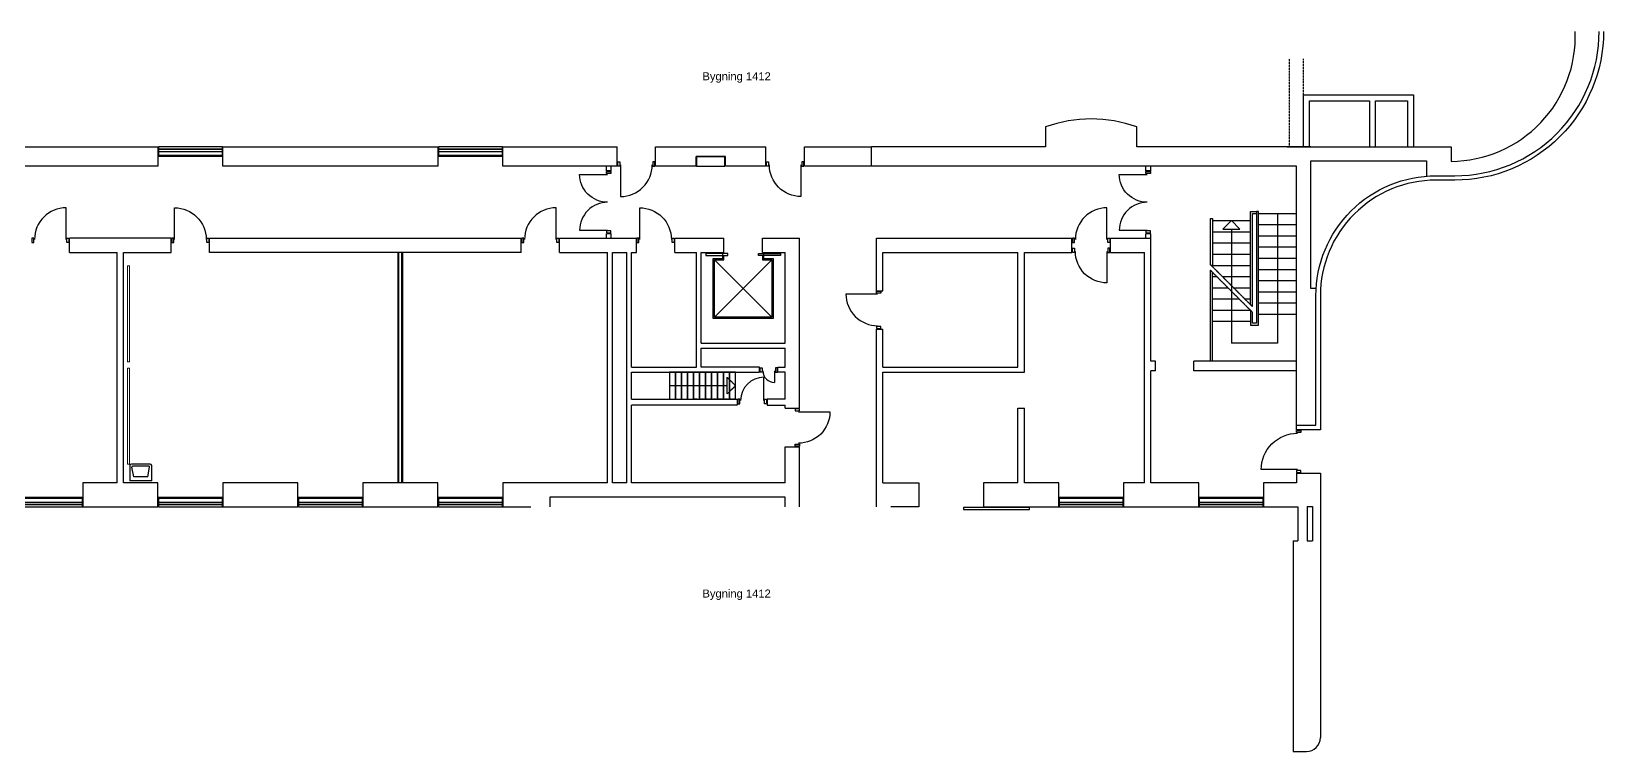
# Model space of a CAD drawing. Header units: millimetres. Extents: x -139115562 to -138989697, y 257880777 to 257898787.
# Drawn here: x -139029000 to -138989697, y 257880777 to 257898787 of the extents above; entities that cross this region are included whole.
import ezdxf

# ---------------------------------------------------------------- set-up
doc = ezdxf.new("R2010")
doc.units = ezdxf.units.MM
doc.header["$LTSCALE"] = 0.5
doc.linetypes.add('DASHEDX2', pattern=[1.5, 1, -0.5])
doc.linetypes.add('HIDDEN', pattern=[9.525, 6.35, -3.175])
for name, color, linetype in [('A10--T', 1, 'Continuous'), ('A12----', 7, 'Continuous'), ('A21----', 3, 'Continuous'), ('A22--U-', 1, 'Continuous'), ('A24----', 1, 'Continuous'), ('A312---', 2, 'Continuous'), ('A314---', 8, 'Continuous'), ('A314-S-', 8, 'Continuous'), ('A321---', 1, 'Continuous'), ('A525---', 11, 'Continuous'), ('A66----', 161, 'Continuous'), ('A89--Y-', 12, 'Continuous')]:
    doc.layers.add(name, color=color, linetype=linetype)
doc.layers.add('A79-Y--', color=152, linetype='Continuous', lineweight=5)
doc.styles.add('ARIAL', font='arial.ttf')

# ---------------------------------------------------------------- blocks, each defined once
blk = doc.blocks.new('V162')
for p, q in [((1610, 110), (10, 110)), ((1610, 50), (10, 50))]:
    blk.add_line(p, q)
blk.add_lwpolyline([(1610, 0), (1610, 230), (10, 230), (10, 0)], close=True)
blk = doc.blocks.new('D96V')
for points in [[(15, 110), (65, 110), (65, 0), (15, 0)], [(945, 0), (945, 110), (895, 110), (895, 0)]]:
    blk.add_lwpolyline(points, close=True)
blk.add_lwpolyline([(85, 30), (85, -760, 0.414214), (875, 30)], format="xyb")
blk = doc.blocks.new('D96H')
for points in [[(-945, 110), (-895, 110), (-895, 0), (-945, 0)], [(-15, 0), (-15, 110), (-65, 110), (-65, 0)]]:
    blk.add_lwpolyline(points, close=True)
blk.add_lwpolyline([(-85, 30), (-85, -760, -0.414214), (-875, 30)], format="xyb")
blk = doc.blocks.new('HV')
for p, q in [((-275, -50), (-275, -430)), ((-275, -50), (275, -50)), ((-175, -150), (-221, -396)), ((-175, -150), (175, -150)), ((175, -150), (221, -396)), ((275, -430), (275, -50)), ((-235, -470), (235, -470)), ((-201, -420), (201, -420))]:
    blk.add_line(p, q)
for centre, radius, start, end in [((-235, -430), 40, 180, 270), ((-201, -400), 20, 169.5085, 270), ((201, -400), 20, 270, 10.4915), ((235, -430), 40, 270, 0)]:
    blk.add_arc(centre, radius, start, end)
blk = doc.blocks.new('D109H')
for points in [[(-1070, 110), (-1020, 110), (-1020, 0), (-1070, 0)], [(-20, 110), (-70, 110), (-70, 0), (-20, 0)]]:
    blk.add_lwpolyline(points, close=True)
blk.add_lwpolyline([(-90, 30), (-90, -880, -0.414214), (-1000, 30)], format="xyb")
blk = doc.blocks.new('PIL')
for p, q in [((0, 0), (-212, -212)), ((0, 0), (212, -212)), ((-212, -212), (212, -212))]:
    blk.add_line(p, q)
blk = doc.blocks.new('V162A3')
for p, q in [((1620, 205), (0, 205)), ((1620, 55), (0, 55))]:
    blk.add_line(p, q)
blk = doc.blocks.new('DD157')
for points in [[(15, 110), (65, 110), (65, 0), (15, 0)], [(1550, 0), (1550, 110), (1500, 110), (1500, 0)]]:
    blk.add_lwpolyline(points, close=True)
for points in [[(782.5, 30, -0.4142136), (85, -667.5), (85, 30)], [(782.5, 30, 0.4142136), (1480, -667.5), (1480, 30)]]:
    blk.add_lwpolyline(points, format="xyb")
blk = doc.blocks.new('Tavle - AU - tavle H 1120-137795-Etage 0 - fremtidige forhold')
at = {"layer": 'A79-Y--'}
for p, q in [((-1200, 50), (1200, 50)), ((-1200, 50), (-1200, 0)), ((1200, 0), (-1200, 0)), ((1200, 0), (1200, 50))]:
    blk.add_line(p, q, dxfattribs=at)
blk = doc.blocks.new('Tavle - AU - tavle H 1120-136971-Etage 0 - fremtidige forhold')
at = {"layer": 'A79-Y--'}
for p, q in [((-1200, 0), (1200, 0)), ((-1200, 0), (-1200, -50)), ((1200, -50), (1200, 0)), ((1200, -50), (-1200, -50))]:
    blk.add_line(p, q, dxfattribs=at)

msp = doc.modelspace()

# ---------------------------------------------------------------- linework, layer by layer
at = {"layer": 'A12----', "color": 15, "linetype": 'DASHEDX2'}
for p, q in [((-138997547, 257895897), (-138997547, 257898105)), ((-138997197, 257897197), (-138997197, 257898105))]:
    msp.add_line(p, q, dxfattribs=at)
at = {"layer": 'A21----'}
for p, q in [((-139003647, 257896397), (-139003647, 257895897)), ((-139001367, 257895897), (-139001367, 257896397)), ((-139017217, 257895897), (-139014357, 257895897)), ((-139017217, 257895417), (-139017217, 257895897)), ((-139014357, 257895417), (-139014357, 257895897)), ((-139013397, 257895897), (-139010637, 257895897)), ((-139013397, 257895417), (-139013397, 257895897)), ((-139011652, 257895657), (-139012382, 257895657)), ((-139012382, 257895417), (-139012382, 257895657)), ((-139011652, 257895417), (-139011652, 257895657)), ((-139010637, 257895417), (-139010637, 257895897)), ((-139009677, 257895897), (-139007997, 257895897)), ((-139009677, 257895417), (-139009677, 257895897)), ((-139003647, 257895897), (-139007997, 257895897)), ((-139007997, 257895417), (-139007997, 257895897)), ((-138997017, 257895897), (-139001367, 257895897)), ((-138997607, 257895897), (-138993507, 257895897)), ((-138997017, 257895547), (-138994127, 257895547)), ((-138997017, 257892357), (-138997017, 257895547)), ((-138994127, 257895547), (-138994127, 257895177)), ((-138993507, 257895897), (-138993507, 257895537)), ((-139014357, 257895417), (-139017217, 257895417)), ((-139017217, 257895417), (-139017217, 257895417)), ((-139012382, 257895417), (-139013397, 257895417)), ((-139010637, 257895417), (-139011652, 257895417)), ((-139007997, 257895417), (-139009677, 257895417)), ((-138997377, 257895417), (-139007997, 257895417)), ((-138997377, 257888937), (-138997377, 257895417)), ((-138996882, 257892357), (-138997017, 257892357)), ((-138997377, 257887737), (-138997377, 257887497)), ((-138997377, 257887737), (-138996777, 257887737)), ((-138996777, 257887737), (-138996777, 257881127)), ((-138996777, 257887737), (-138996777, 257886897)), ((-139026857, 257887497), (-139027717, 257887497)), ((-139027717, 257887497), (-139027717, 257887497)), ((-139027717, 257887497), (-139027717, 257886897)), ((-139025837, 257887497), (-139026697, 257887497)), ((-139025837, 257886897), (-139025837, 257887497)), ((-139014597, 257887497), (-139017217, 257887497)), ((-139017217, 257887497), (-139017217, 257887497)), ((-139017217, 257887497), (-139017217, 257886897)), ((-139014117, 257887497), (-139014477, 257887497)), ((-139010157, 257887497), (-139013997, 257887497)), ((-139007717, 257887497), (-139006817, 257887497)), ((-139006817, 257887497), (-139006817, 257887497)), ((-139006817, 257887497), (-139006817, 257886897)), ((-139004337, 257887497), (-139005197, 257887497)), ((-139005197, 257887497), (-139005197, 257887497)), ((-139005197, 257887497), (-139005197, 257886897)), ((-139003317, 257887497), (-139004177, 257887497)), ((-139003317, 257886897), (-139003317, 257887497)), ((-139001177, 257887497), (-139001697, 257887497)), ((-139001697, 257887497), (-139001697, 257887497)), ((-139001697, 257887497), (-139001697, 257886897)), ((-138999817, 257887497), (-139001017, 257887497)), ((-138999817, 257886897), (-138999817, 257887497)), ((-138998197, 257887497), (-138998197, 257887497)), ((-138997377, 257887497), (-138998197, 257887497)), ((-138998197, 257887497), (-138998197, 257886897)), ((-139027717, 257886897), (-139025837, 257886897)), ((-139017217, 257886897), (-139016517, 257886897)), ((-139016037, 257887137), (-139016037, 257886897)), ((-139010157, 257887137), (-139016037, 257887137)), ((-139010157, 257886897), (-139010157, 257887137)), ((-139006817, 257886897), (-139007517, 257886897)), ((-139005197, 257886897), (-139003317, 257886897)), ((-139001697, 257886897), (-138999817, 257886897)), ((-138998197, 257886897), (-138997337, 257886897)), ((-138997337, 257886897), (-138997337, 257886047)), ((-138997107, 257886907), (-138997107, 257886047)), ((-138997107, 257886907), (-138996977, 257886907)), ((-138996977, 257886907), (-138996977, 257886047)), ((-138997457, 257886047), (-138997457, 257880777)), ((-138997457, 257886047), (-138997337, 257886047)), ((-138997107, 257886047), (-138996977, 257886047)), ((-138997457, 257880777), (-138997127, 257880777))]:
    msp.add_line(p, q, dxfattribs=at)
msp.add_lwpolyline([(-138989697, 257898787, -0.414214), (-138993417, 257895067), (-138993887, 257895067, 0.414214), (-138996777, 257892177), (-138996777, 257888827), (-138997377, 257888827), (-138997377, 257888937), (-138996887, 257888937), (-138996887, 257892177, -0.414214), (-138993887, 257895177), (-138993417, 257895177, 0.414214), (-138989807, 257898787)], format="xyb", dxfattribs=at)
for points in [[(-138997197, 257895897), (-138997197, 257897197), (-138994447, 257897197), (-138994447, 257895897)], [(-138997047, 257895897), (-138997047, 257897047), (-138995547, 257897047), (-138995547, 257895897)], [(-138995397, 257895897), (-138995397, 257897047), (-138994597, 257897047), (-138994597, 257895897)]]:
    msp.add_lwpolyline(points, dxfattribs=at)
for points in [[(-139031217, 257895417), (-139031217, 257895897), (-139025837, 257895897), (-139025837, 257895417), (-139031217, 257895417)], [(-139024217, 257895417), (-139024217, 257895897), (-139018837, 257895897), (-139018837, 257895417), (-139024217, 257895417)], [(-139024217, 257887497), (-139024217, 257886897), (-139022337, 257886897), (-139022337, 257887497), (-139024217, 257887497)], [(-139020717, 257887497), (-139020717, 257886897), (-139018837, 257886897), (-139018837, 257887497), (-139020717, 257887497)]]:
    msp.add_lwpolyline(points, close=True, dxfattribs=at)
for centre, radius, start, end in [((-138993530, 257898662), 3125, 270.411, 2.2954), ((-139002507, 257893248), 3349, 70.0987, 109.9013), ((-138997127, 257881127), 350, 270, 0)]:
    msp.add_arc(centre, radius, start, end, dxfattribs=at)
at = {"layer": 'A22--U-'}
for p, q in [((-139014627, 257895297), (-139014627, 257895417)), ((-139014507, 257895297), (-139014507, 257895417)), ((-139001137, 257895297), (-139001137, 257895417)), ((-139001017, 257895297), (-139001017, 257895417)), ((-139028047, 257893257), (-139028047, 257893617)), ((-139025507, 257893617), (-139028047, 257893617)), ((-139025507, 257893257), (-139025507, 257893617)), ((-139024547, 257893257), (-139024547, 257893617)), ((-139024547, 257893617), (-139016758, 257893617)), ((-139016758, 257893257), (-139016758, 257893617)), ((-139015798, 257893257), (-139015798, 257893617)), ((-139015798, 257893617), (-139013877, 257893617)), ((-139014507, 257893727), (-139014627, 257893727)), ((-139014627, 257893617), (-139014627, 257893727)), ((-139014507, 257893617), (-139014507, 257893727)), ((-139013877, 257893257), (-139013877, 257893617)), ((-139012917, 257893617), (-139011687, 257893617)), ((-139012917, 257893257), (-139012917, 257893617)), ((-139011687, 257893257), (-139011687, 257893617)), ((-139010727, 257893617), (-139009797, 257893617)), ((-139010727, 257893257), (-139010727, 257893617)), ((-139009797, 257889362), (-139009797, 257893617)), ((-139007877, 257892302), (-139007877, 257893617)), ((-139007877, 257893617), (-139002987, 257893617)), ((-139002987, 257893257), (-139002987, 257893617)), ((-139002027, 257893617), (-139001017, 257893617)), ((-139002027, 257893257), (-139002027, 257893617)), ((-139001017, 257893727), (-139001137, 257893727)), ((-139001137, 257893617), (-139001137, 257893727)), ((-139001017, 257893617), (-139001017, 257893727)), ((-139001017, 257890537), (-139001017, 257893617)), ((-139028047, 257893257), (-139026857, 257893257)), ((-139026857, 257887497), (-139026857, 257893257)), ((-139026697, 257893257), (-139025507, 257893257)), ((-139026697, 257887497), (-139026697, 257893257)), ((-139016758, 257893257), (-139024547, 257893257)), ((-139015798, 257893257), (-139014597, 257893257)), ((-139014597, 257887497), (-139014597, 257893257)), ((-139014477, 257893257), (-139014117, 257893257)), ((-139014477, 257887497), (-139014477, 257893257)), ((-139014117, 257887497), (-139014117, 257893257)), ((-139013997, 257890387), (-139013997, 257893257)), ((-139013997, 257893257), (-139013877, 257893257)), ((-139012917, 257893257), (-139012377, 257893257)), ((-139012377, 257890387), (-139012377, 257893257)), ((-139012257, 257893257), (-139011687, 257893257)), ((-139012257, 257890987), (-139012257, 257893257)), ((-139010727, 257893257), (-139010157, 257893257)), ((-139010157, 257890987), (-139010157, 257893257)), ((-139007717, 257892302), (-139007717, 257893257)), ((-139007717, 257893257), (-139004337, 257893257)), ((-139004337, 257890387), (-139004337, 257893257)), ((-139004177, 257890267), (-139004177, 257893257)), ((-139004177, 257893257), (-139002987, 257893257)), ((-139002027, 257893257), (-139001177, 257893257)), ((-139001177, 257887497), (-139001177, 257893257)), ((-139007877, 257892302), (-139007717, 257892302)), ((-139007877, 257891342), (-139007717, 257891342)), ((-139007877, 257886897), (-139007877, 257891342)), ((-139007717, 257890387), (-139007717, 257891342)), ((-139012257, 257890987), (-139010157, 257890987)), ((-139012257, 257890867), (-139010157, 257890867)), ((-139010157, 257890387), (-139010157, 257890867)), ((-139000897, 257890537), (-139001017, 257890537)), ((-139000897, 257890297), (-139000897, 257890537)), ((-138999937, 257890297), (-138999937, 257890537)), ((-138997377, 257890537), (-138999937, 257890537)), ((-139013997, 257890387), (-139012377, 257890387)), ((-139013997, 257889587), (-139013997, 257890267)), ((-139010157, 257889587), (-139010157, 257890267)), ((-139007717, 257890387), (-139004337, 257890387)), ((-139007717, 257890267), (-139004177, 257890267)), ((-139007717, 257887497), (-139007717, 257890267)), ((-139000897, 257890297), (-139001017, 257890297)), ((-139001017, 257887497), (-139001017, 257890297)), ((-138997377, 257890297), (-138999937, 257890297)), ((-139013997, 257887497), (-139013997, 257889437)), ((-139010157, 257889362), (-139010157, 257889437)), ((-139010157, 257889362), (-139009797, 257889362)), ((-139004337, 257889367), (-139004177, 257889367)), ((-139004337, 257887497), (-139004337, 257889367)), ((-139004177, 257887497), (-139004177, 257889367)), ((-139010157, 257888402), (-139009797, 257888402)), ((-139010157, 257887497), (-139010157, 257888402)), ((-139009797, 257886897), (-139009797, 257888402))]:
    msp.add_line(p, q, dxfattribs=at)
at = {"layer": 'A22--U-', "lineweight": 25}
for p, q in [((-139019837, 257893257), (-139019837, 257887497)), ((-139019813, 257887497), (-139019813, 257893257)), ((-139019741, 257887497), (-139019741, 257893257)), ((-139019717, 257887497), (-139019717, 257893257))]:
    msp.add_line(p, q, dxfattribs=at)
at = {"layer": 'A22--U-'}
for points in [[(-139014507, 257895297), (-139014627, 257895297)], [(-139001017, 257895297), (-139001137, 257895297)], [(-139013997, 257890267), (-139010797, 257890267), (-139010797, 257890387), (-139012257, 257890387), (-139012257, 257890867)], [(-139010157, 257890267), (-139010337, 257890267), (-139010337, 257890387), (-139010157, 257890387)], [(-139013997, 257889587), (-139011357, 257889587), (-139011357, 257889437), (-139013997, 257889437)], [(-139010157, 257889587), (-139010607, 257889587), (-139010607, 257889437), (-139010157, 257889437)]]:
    msp.add_lwpolyline(points, dxfattribs=at)
at = {"layer": 'A24----', "linetype": 'HIDDEN'}
for p, q in [((-138999477, 257894057), (-138998527, 257894057)), ((-138998477, 257894237), (-138998377, 257894237)), ((-138998477, 257891908), (-138998477, 257894237)), ((-138999477, 257893777), (-138998527, 257893777)), ((-138999477, 257893497), (-138998527, 257893497)), ((-138999477, 257893217), (-138998527, 257893217)), ((-138998477, 257891908), (-138999527, 257892958)), ((-138998477, 257891767), (-138999527, 257892817)), ((-138999477, 257892937), (-138998527, 257892937)), ((-138999226, 257892657), (-138998527, 257892657)), ((-138998946, 257892377), (-138998527, 257892377)), ((-138998666, 257892097), (-138998527, 257892097)), ((-139011398, 257889587), (-139012283, 257889587))]:
    msp.add_line(p, q, dxfattribs=at)
at = {"layer": 'A24----'}
for p, q in [((-138998327, 257894237), (-138997377, 257894237)), ((-138997852, 257894237), (-138997852, 257890987)), ((-138999002, 257893845), (-138999002, 257890987)), ((-138998327, 257893957), (-138997377, 257893957)), ((-138998327, 257893677), (-138997377, 257893677)), ((-138998327, 257893397), (-138997377, 257893397)), ((-138999527, 257890537), (-138999527, 257892817)), ((-138998327, 257893117), (-138997377, 257893117)), ((-138998327, 257892837), (-138997377, 257892837)), ((-138999477, 257890537), (-138999477, 257892767)), ((-138999477, 257892657), (-138999367, 257892657)), ((-138998327, 257892557), (-138997377, 257892557)), ((-138999477, 257892377), (-138999087, 257892377)), ((-138999477, 257892097), (-138998807, 257892097)), ((-138998327, 257892277), (-138997377, 257892277)), ((-138999477, 257891817), (-138998527, 257891817)), ((-138998327, 257891997), (-138997377, 257891997)), ((-138998327, 257891717), (-138997377, 257891717)), ((-138999477, 257891537), (-138998527, 257891537)), ((-138997852, 257890987), (-138999002, 257890987)), ((-139011554, 257890267), (-139012448, 257890267)), ((-139011848, 257890267), (-139011848, 257889587)), ((-139011398, 257890267), (-139011483, 257890267)), ((-139011610, 257889927), (-139013048, 257889927)), ((-139012354, 257889587), (-139012448, 257889587)), ((-139011754, 257889587), (-139011848, 257889587))]:
    msp.add_line(p, q, dxfattribs=at)
at = {"layer": 'A24----', "linetype": 'HIDDEN'}
for points in [[(-138999527, 257892958), (-138999527, 257894107), (-138999477, 257894107), (-138999477, 257892908)], [(-138998527, 257891958), (-138998527, 257894287), (-138998377, 257894287)]]:
    msp.add_lwpolyline(points, dxfattribs=at)
at = {"layer": 'A24----'}
msp.add_lwpolyline([(-138998527, 257891817), (-138998527, 257891437), (-138998327, 257891437), (-138998327, 257894287), (-138998377, 257894287), (-138998377, 257891487), (-138998477, 257891487), (-138998477, 257891767)], dxfattribs=at)
for points in [[(-139013048, 257889587), (-139012898, 257889587), (-139012898, 257890267), (-139013048, 257890267)], [(-139012898, 257889587), (-139012748, 257889587), (-139012748, 257890267), (-139012898, 257890267)], [(-139012748, 257889587), (-139012598, 257889587), (-139012598, 257890267), (-139012748, 257890267)], [(-139012598, 257889587), (-139012448, 257889587), (-139012448, 257890267), (-139012598, 257890267)], [(-139012448, 257889587), (-139012298, 257889587), (-139012298, 257890267), (-139012448, 257890267)], [(-139012298, 257889587), (-139012148, 257889587), (-139012148, 257890267), (-139012298, 257890267)], [(-139012148, 257889587), (-139011998, 257889587), (-139011998, 257890267), (-139012148, 257890267)], [(-139011998, 257889587), (-139011848, 257889587), (-139011848, 257890267), (-139011998, 257890267)], [(-139011848, 257889587), (-139011698, 257889587), (-139011698, 257890267), (-139011848, 257890267)], [(-139011698, 257889587), (-139011548, 257889587), (-139011548, 257890267), (-139011698, 257890267)], [(-139011548, 257889587), (-139011398, 257889587), (-139011398, 257890267), (-139011548, 257890267)]]:
    msp.add_lwpolyline(points, close=True, dxfattribs=at)
at = {"layer": 'A24----', "linetype": 'HIDDEN'}
msp.add_lwpolyline([(-139011398, 257889927), (-139011610, 257889715), (-139011610, 257890139)], close=True, dxfattribs=at)
at = {"layer": 'A312---'}
msp.add_lwpolyline([(-139004047, 257886827), (-139004047, 257886877), (-139005697, 257886877), (-139005697, 257886827)], close=True, dxfattribs=at)
at = {"layer": 'A321---'}
for p, q in [((-139010692, 257889557), (-139010692, 257890137)), ((-139010422, 257890297), (-139010422, 257890007))]:
    msp.add_line(p, q, dxfattribs=at)
for points in [[(-139011587, 257893187), (-139011587, 257893237), (-139012137, 257893237), (-139012137, 257893187)], [(-139010827, 257893187), (-139010827, 257893237), (-139010277, 257893237), (-139010277, 257893187)], [(-139010782, 257890267), (-139010782, 257890377), (-139010732, 257890377), (-139010732, 257890267)], [(-139010352, 257890377), (-139010402, 257890377), (-139010402, 257890267), (-139010352, 257890267)], [(-139011342, 257889587), (-139011342, 257889477), (-139011292, 257889477), (-139011292, 257889587)], [(-139010622, 257889477), (-139010672, 257889477), (-139010672, 257889587), (-139010622, 257889587)]]:
    msp.add_lwpolyline(points, close=True, dxfattribs=at)
for centre, radius, start, end in [((-139010692, 257889557), 580, 90, 180), ((-139010422, 257890297), 290, 180, 270)]:
    msp.add_arc(centre, radius, start, end, dxfattribs=at)
at = {"layer": 'A66----'}
for p, q in [((-139011927, 257893077), (-139010487, 257891637)), ((-139010487, 257893077), (-139011927, 257891637))]:
    msp.add_line(p, q, dxfattribs=at)
for points in [[(-139010697, 257893257), (-139010697, 257893107), (-139010457, 257893107), (-139010457, 257891607), (-139011957, 257891607), (-139011957, 257893107), (-139011717, 257893107), (-139011717, 257893257)], [(-139010727, 257893187), (-139010727, 257893077), (-139010487, 257893077), (-139010487, 257891637), (-139011927, 257891637), (-139011927, 257893077), (-139011687, 257893077), (-139011687, 257893187)]]:
    msp.add_lwpolyline(points, dxfattribs=at)
at = {"layer": 'A89--Y-'}
msp.add_lwpolyline([(-139012372, 257895417), (-139011662, 257895417), (-139011662, 257895647), (-139012372, 257895647)], close=True, dxfattribs=at)

# ---------------------------------------------------------------- block references
at = {"layer": 'A24----'}
msp.add_blockref('PIL', (-138999002, 257894057), dxfattribs=at)
at = {"layer": 'A314---', "rotation": 180.0000004655471}
for p in [(-139024217, 257895897), (-139017217, 257895897)]:
    msp.add_blockref('V162A3', p, dxfattribs=at)
at = {"layer": 'A314---'}
for p in [(-139029337, 257886897), (-139025837, 257886897), (-139022337, 257886897), (-139018837, 257886897), (-139003317, 257886897), (-138999817, 257886897)]:
    msp.add_blockref('V162A3', p, dxfattribs=at)
at = {"layer": 'A314-S-', "rotation": 180.0000004655471}
for p in [(-139024217, 257895897), (-139017217, 257895897)]:
    msp.add_blockref('V162', p, dxfattribs=at)
at = {"layer": 'A314-S-'}
for p in [(-139029337, 257886897), (-139025837, 257886897), (-139022337, 257886897), (-139018837, 257886897), (-139003317, 257886897), (-138999817, 257886897)]:
    msp.add_blockref('V162', p, dxfattribs=at)
at = {"layer": 'A321---'}
for name, p, rotation in [('DD157', (-139014627, 257895297), 270.0000004655471), ('DD157', (-139001137, 257895297), 270.0000004655471), ('D96V', (-139028047, 257893617), 180.0000004655471), ('D96H', (-139025507, 257893617), 180.0000004655471), ('D96V', (-139015798, 257893617), 180.0000004655471), ('D96H', (-139013877, 257893617), 180.0000004655471), ('D96V', (-139002027, 257893617), 180.0000004655471), ('D96V', (-139007877, 257892302), 270.0000004655471), ('D96H', (-139009797, 257889362), 90.00000046554716), ('D109H', (-138997377, 257887737), 270.0000004655471)]:
    msp.add_blockref(name, p, dxfattribs=dict(at, rotation=rotation))
for name, p in [('D96V', (-139014357, 257895417)), ('D96H', (-139009677, 257895417)), ('D96H', (-139002027, 257893257))]:
    msp.add_blockref(name, p, dxfattribs=at)
at = {"layer": 'A525---', "rotation": 180.0000004655471}
msp.add_blockref('HV', (-139026267, 257887497), dxfattribs=at)
at = {"layer": 'A79-Y--'}
for name, p, rotation in [('Tavle - AU - tavle H 1120-137795-Etage 0 - fremtidige forhold', (-139026597, 257891726), 269.9999999999998), ('Tavle - AU - tavle H 1120-136971-Etage 0 - fremtidige forhold', (-139026597, 257889166), 90.00000000000014)]:
    msp.add_blockref(name, p, dxfattribs=dict(at, rotation=rotation))

# ---------------------------------------------------------------- texts
at = {"layer": 'A10--T', "char_height": 200, "attachment_point": 1, "style": 'ARIAL'}
for insert in [(-139012225, 257897765), (-139012225, 257884829)]:
    msp.add_mtext_dynamic_manual_height_columns('Bygning 1412', width=2343.12, gutter_width=12.5, heights=[0], dxfattribs=dict(at, insert=insert))

doc.saveas('drawing.dxf')
